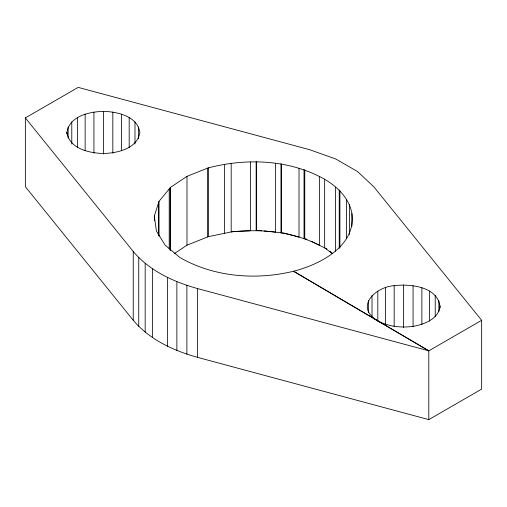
<?xml version="1.0" encoding="UTF-8"?>
<svg xmlns="http://www.w3.org/2000/svg" width="507" height="507" viewBox="0 0 507 507"><rect width="100%" height="100%" fill="white"/><g stroke="black" fill="none" stroke-linecap="round" stroke-linejoin="round"><path stroke-width="0.76" d="M66.892 132.428C69.402 116.052 89.409 111.73 103.377 111.363C117.351 111.73 137.359 116.052 139.869 132.428C137.359 148.811 117.351 153.127 103.377 153.494C89.409 153.127 69.402 148.811 66.892 132.428L66.892 134.013M440.108 307.591C438.593 286.626 410.467 283.673 394.173 285.669C375.06 286.994 354.254 307.122 377.816 320.912L428.802 350.825L428.802 419.619L197.426 357.327C173.495 350.648 149.508 339.646 133.24 320.272L25.35 186.69L25.35 117.897L78.198 87.381L309.574 149.673L335.799 159.008L357.581 171.588L373.76 186.728L481.65 320.31L481.65 389.103L428.802 419.619M440.108 306.019C438.707 319.017 424.232 324.372 413.066 326.369C401.113 327.94 388.565 326.654 377.816 320.912L293.566 271.251C255.769 280.377 213.941 277.101 179.877 257.499L165.124 245.16L156.41 231.027L154.324 216.083L159.014 201.33L170.58 187.33L186.988 176.36L208.371 167.849C244.9 158.431 285.245 159.325 319.372 176.461C334.322 183.845 348.987 196.367 351.921 213.593C356.155 246.091 319.968 264.477 293.566 271.251L428.802 350.825L481.65 320.31M174.522 253.494L186.988 245.16L208.371 236.642L232.84 231.61L250.388 230.799L250.388 161.999M319.372 176.461L319.372 245.261C292.368 231.344 261.01 228.803 231.186 231.908L231.186 163.108M258.031 230.444L256.637 230.508L256.637 161.708M258.735 230.406L261.802 230.736M264.103 230.977L275.605 232.193L275.605 163.4M25.35 117.897L133.24 251.478C149.508 270.852 173.495 281.848 197.426 288.534L428.802 350.825M307.001 239.342L304.77 238.734L304.77 169.934M311.165 241.231L326.952 248.981M332.51 253.709L324.651 247.853L324.651 179.06M329.816 251.18L332.098 253.094M438.866 300.562L438.866 311.596M435.221 295.486L435.221 316.761M429.423 291.119L429.423 321.064M421.868 287.773L421.868 324.803M413.066 285.669L413.066 326.641M403.623 284.947L403.623 327.497M394.173 285.669L394.173 326.641M385.377 287.773L385.377 324.81M377.816 291.119L377.816 321.064M372.018 295.486L372.018 316.761M368.374 300.562L368.374 312.382M351.921 213.593L351.921 226.242M349.488 204.505L349.488 234.557M346.585 199.796L346.585 238.543M339.905 190.828L339.905 247.765M339.24 189.935L339.24 248.449M335.526 187.165L335.526 251.219M304.023 169.604L304.023 238.398M299.022 168.362L299.022 237.156L284.281 233.119L281.6 232.833L281.6 164.034M280.967 163.875L280.967 232.675M256.155 161.67L256.155 230.463M224.379 164.553L224.379 233.353M208.371 167.849L208.371 236.642M207.629 168.115L207.629 236.908M197.426 288.534L197.426 357.327M186.988 176.36L186.988 245.16M186.88 285.352L186.88 354.152M176.873 281.645L176.873 350.438M170.58 187.33L170.58 250.591M170.156 187.786L170.156 250.255M169.224 188.915L169.224 249.013M167.481 277.43L167.481 346.23M159.014 201.33L159.014 236.123M158.526 202.876L158.526 235.292M154.572 217.833L154.572 220.203M154.407 215.824L154.407 220.564M152.468 268.767L152.468 337.561M145.173 263.342L145.173 332.136M138.747 257.562L138.747 326.362M138.626 126.978L138.626 138.842M134.982 121.895L134.982 144.039M133.24 251.478L133.24 320.272M129.184 117.535L129.184 147.581M121.623 114.183L121.623 150.56M112.827 112.079L112.827 153.203M103.377 111.363L103.377 154.065M93.934 112.079L93.934 153.203M85.132 114.183L85.132 150.56M77.577 117.535L77.577 147.581M71.779 121.895L71.779 144.039M68.134 126.978L68.134 138.05"/></g></svg>
